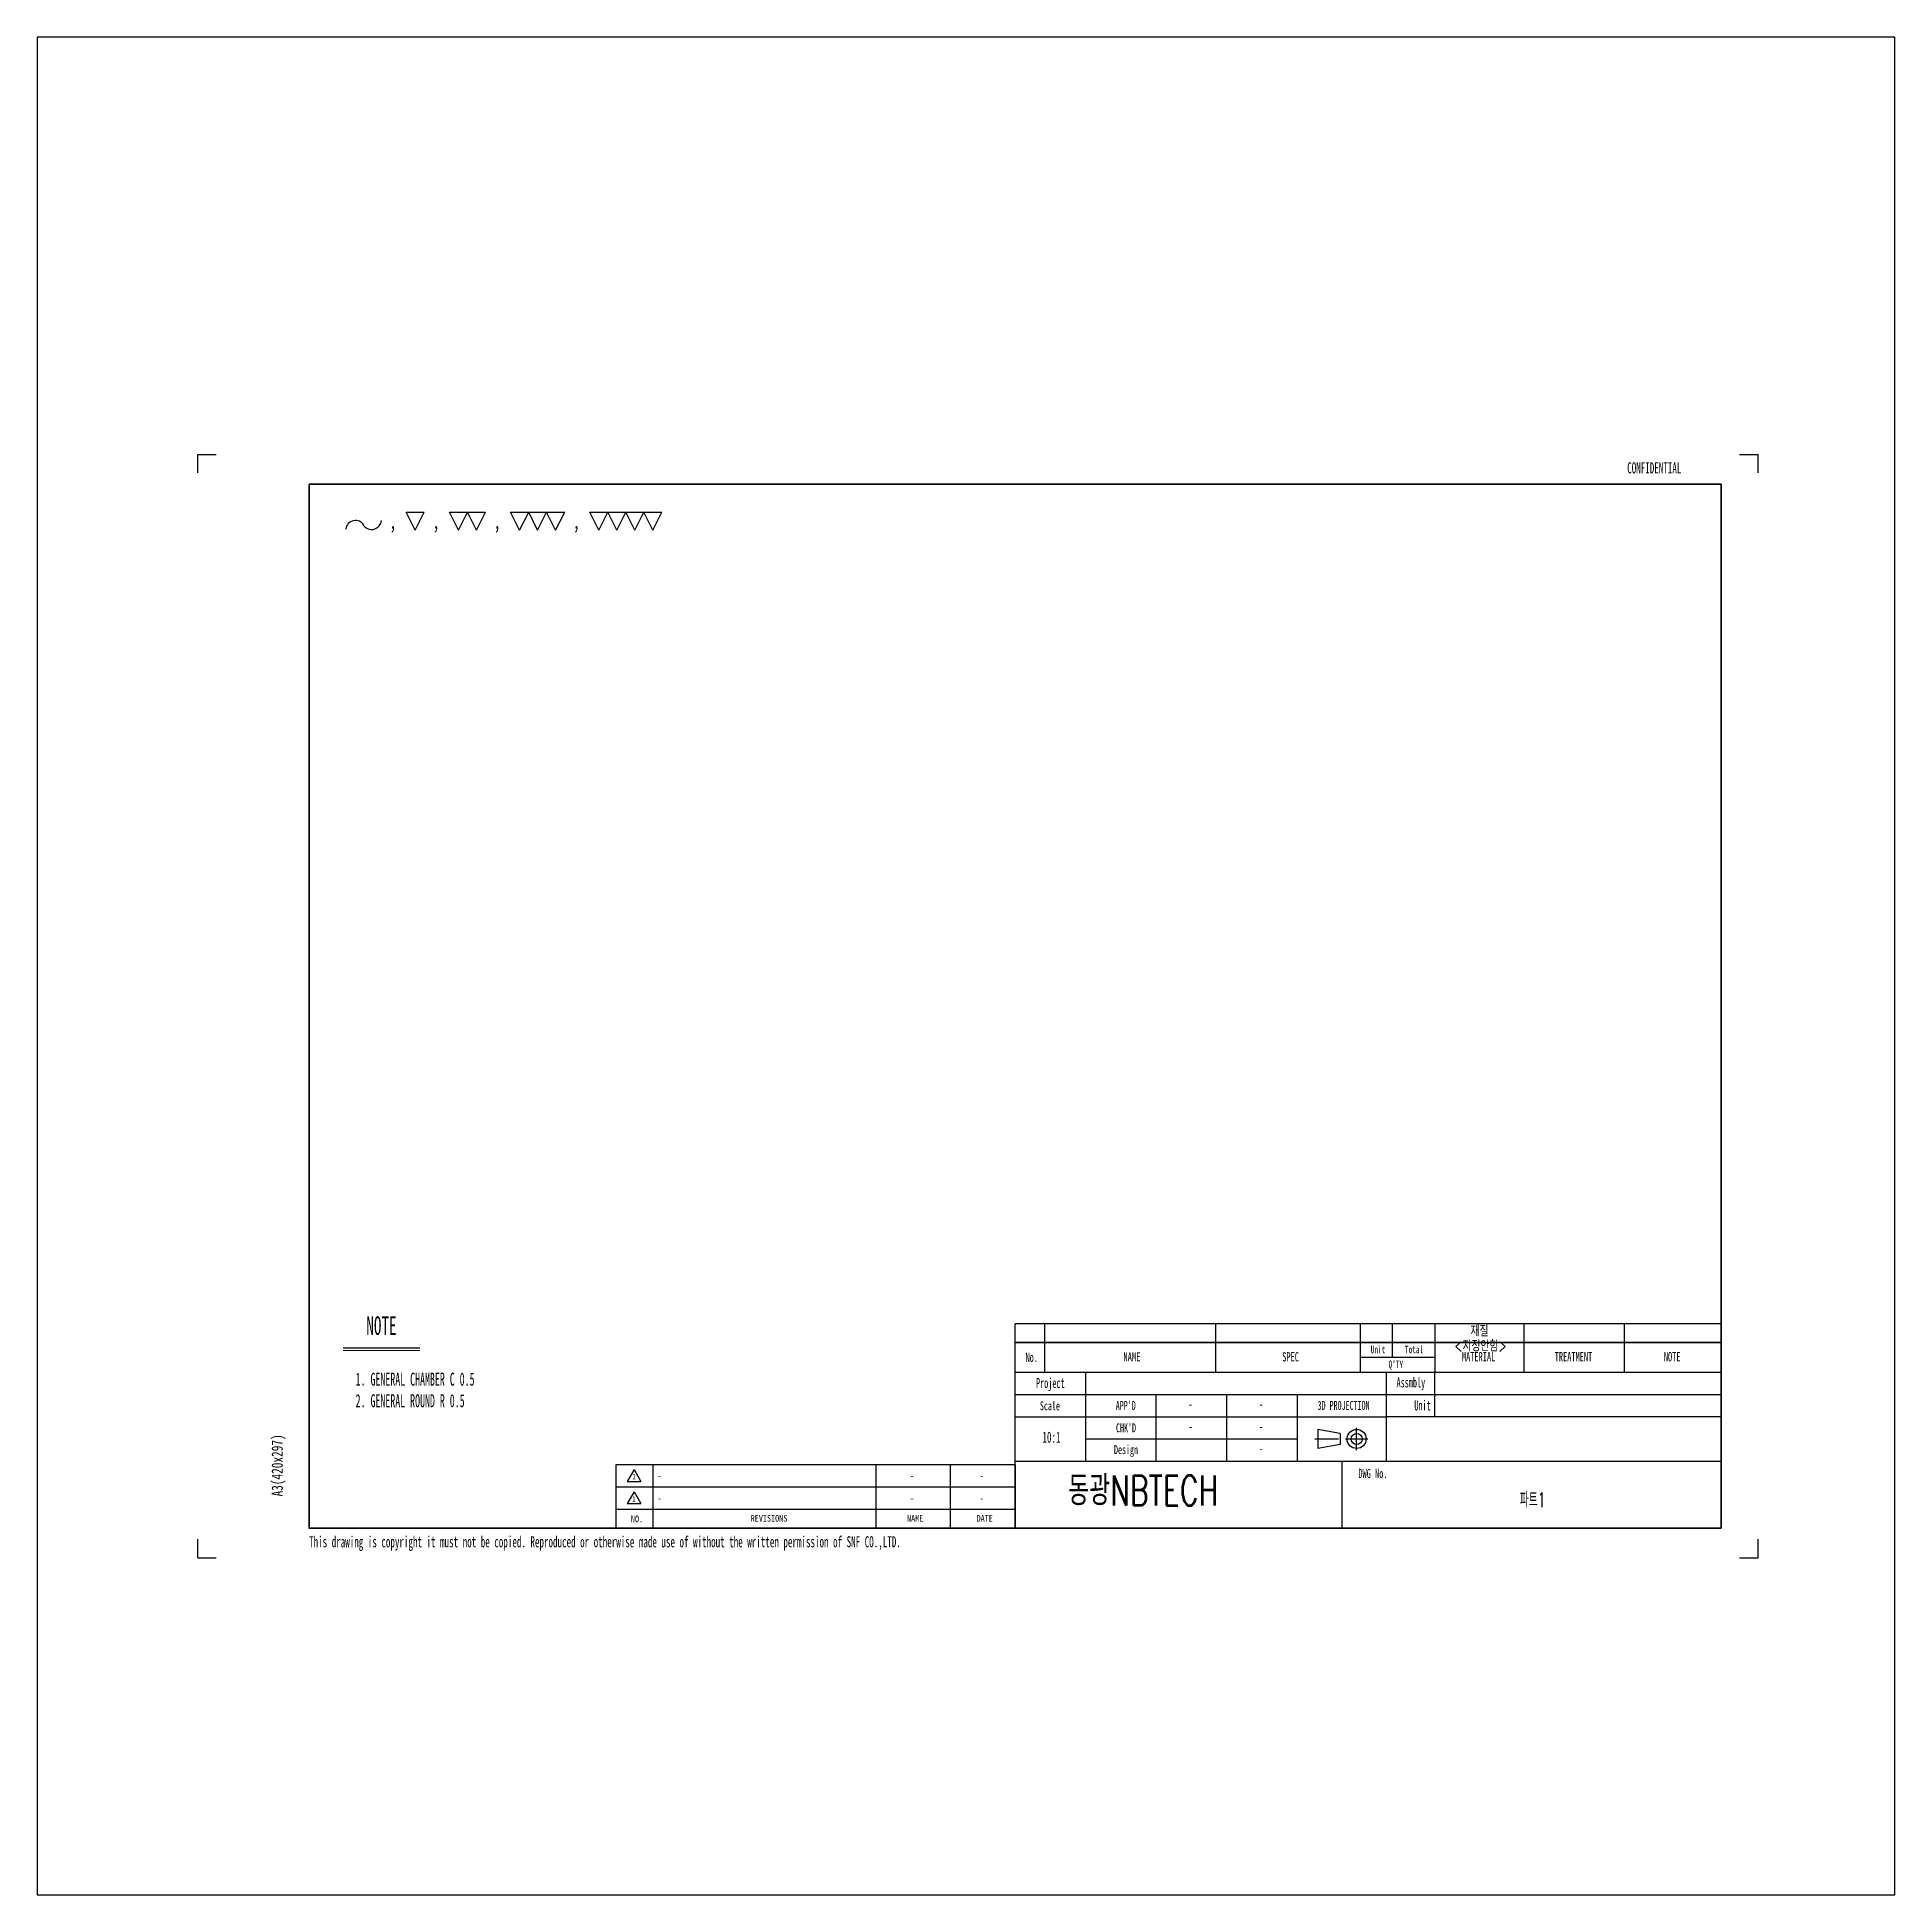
# Model space of a CAD drawing. Header units: millimetres. Extents: x -4.3 to 45.7, y -9.1 to 40.9.
import ezdxf

# ---------------------------------------------------------------- set-up
doc = ezdxf.new("R2010")
doc.units = ezdxf.units.MM
doc.header["$LTSCALE"] = 0.1
doc.linetypes.add('CENTER', pattern=[10.16, 6.35, -1.27, 1.27, -1.27])
for name, color, linetype in [('3', 3, 'Continuous'), ('4-1', 2, 'Continuous'), ('SLD-0', 7, 'Continuous')]:
    doc.layers.add(name, color=color, linetype=linetype)
doc.styles.add('SLDTEXTSTYLE0', font='TXT', dxfattribs={"width": 0.744681})
doc.styles.add('SLDTEXTSTYLE1', font='TXT', dxfattribs={"width": 0.7, "bigfont": 'bigfont'})
doc.styles.add('SLDTEXTSTYLE2', font='TXT', dxfattribs={"width": 0.6})
doc.styles.add('SLDTEXTSTYLE3', font='TXT', dxfattribs={"width": 0.675})
doc.styles.add('SLDTEXTSTYLE4', font='TXT', dxfattribs={"width": 0.56})
doc.styles.add('SLDTEXTSTYLE5', font='TXT', dxfattribs={"width": 0.595745})
doc.styles.add('SLDTEXTSTYLE6', font='TXT', dxfattribs={"width": 0.595745, "bigfont": 'bigfont'})
doc.styles.add('SLDTEXTSTYLE7', font='TXT', dxfattribs={"width": 0.7})

# ---------------------------------------------------------------- blocks, each defined once
blk = doc.blocks.new('SW_NOTE_0')
at = {"layer": '4-1', "color": 0, "insert": (-0.387, 1.232), "char_height": 0.3, "attachment_point": 2, "rotation": 90, "style": 'SLDTEXTSTYLE0'}
blk.add_mtext('A3(420x297)', dxfattribs=at)
blk = doc.blocks.new('SW_NOTE_0_1')
at = {"layer": '4-1', "color": 0, "insert": (0, 1.031), "char_height": 0.8, "attachment_point": 1, "style": 'SLDTEXTSTYLE1'}
blk.add_mtext('동광NBTECH', dxfattribs=at)
blk = doc.blocks.new('SW_NOTE_0_2')
at = {"layer": '4-1', "color": 0, "insert": (0.597, 0.322), "char_height": 0.25, "attachment_point": 2, "style": 'SLDTEXTSTYLE2'}
blk.add_mtext('DWG No.', dxfattribs=at)
blk = doc.blocks.new('SW_NOTE_0_3')
at = {"layer": '4-1', "color": 0, "insert": (0.354, 0.309), "char_height": 0.24, "attachment_point": 2, "style": 'SLDTEXTSTYLE2'}
blk.add_mtext("APP'D", dxfattribs=at)
blk = doc.blocks.new('SW_NOTE_0_4')
at = {"layer": '4-1', "color": 0, "insert": (0.483, 0.348), "char_height": 0.27, "attachment_point": 2, "style": 'SLDTEXTSTYLE2'}
blk.add_mtext('Project', dxfattribs=at)
blk = doc.blocks.new('SW_NOTE_0_5')
at = {"layer": '4-1', "color": 0, "insert": (0.543, 0.348), "char_height": 0.27, "attachment_point": 2, "style": 'SLDTEXTSTYLE2'}
blk.add_mtext('Assmbly', dxfattribs=at)
blk = doc.blocks.new('SW_NOTE_0_6')
at = {"layer": '4-1', "color": 0, "insert": (0.381, 0.309), "char_height": 0.24, "attachment_point": 2, "style": 'SLDTEXTSTYLE2'}
blk.add_mtext("CHK'D", dxfattribs=at)
blk = doc.blocks.new('SW_NOTE_0_7')
at = {"layer": '4-1', "color": 0, "insert": (0.411, 0.309), "char_height": 0.24, "attachment_point": 2, "style": 'SLDTEXTSTYLE2'}
blk.add_mtext('Design', dxfattribs=at)
blk = doc.blocks.new('SW_NOTE_0_8')
at = {"layer": '4-1', "color": 0, "insert": (0.597, 0.322), "char_height": 0.25, "attachment_point": 2, "style": 'SLDTEXTSTYLE2'}
blk.add_mtext('MATERIAL', dxfattribs=at)
blk = doc.blocks.new('SW_NOTE_0_9')
at = {"layer": '4-1', "color": 0, "insert": (0.322, 0.322), "char_height": 0.25, "attachment_point": 2, "style": 'SLDTEXTSTYLE2'}
blk.add_mtext('SPEC', dxfattribs=at)
blk = doc.blocks.new('SW_NOTE_0_10')
at = {"layer": '4-1', "color": 0, "insert": (0.219, 0.322), "char_height": 0.25, "attachment_point": 2, "style": 'SLDTEXTSTYLE2'}
blk.add_mtext('No.', dxfattribs=at)
blk = doc.blocks.new('SW_NOTE_0_11')
at = {"layer": '4-1', "color": 0, "insert": (0.422, 0.322), "char_height": 0.25, "attachment_point": 2, "style": 'SLDTEXTSTYLE3'}
blk.add_mtext('NAME', dxfattribs=at)
blk = doc.blocks.new('SW_NOTE_0_12')
at = {"layer": '4-1', "color": 0, "insert": (0.22, 0.258), "char_height": 0.2, "attachment_point": 2, "style": 'SLDTEXTSTYLE2'}
blk.add_mtext("Q'TY", dxfattribs=at)
blk = doc.blocks.new('SW_NOTE_0_13')
at = {"layer": '4-1', "color": 0, "insert": (0.694, 0.322), "char_height": 0.25, "attachment_point": 2, "style": 'SLDTEXTSTYLE2'}
blk.add_mtext('TREATMENT', dxfattribs=at)
blk = doc.blocks.new('SW_NOTE_0_14')
at = {"layer": '4-1', "color": 0, "insert": (0.341, 0.322), "char_height": 0.25, "attachment_point": 2, "style": 'SLDTEXTSTYLE2'}
blk.add_mtext('NOTE', dxfattribs=at)
blk = doc.blocks.new('SW_NOTE_0_15')
at = {"layer": '4-1', "color": 0, "insert": (0.192, 0.258), "char_height": 0.2, "attachment_point": 2, "style": 'SLDTEXTSTYLE2'}
blk.add_mtext('Unit', dxfattribs=at)
blk = doc.blocks.new('SW_NOTE_0_16')
at = {"layer": '4-1', "color": 0, "insert": (0.245, 0.258), "char_height": 0.2, "attachment_point": 2, "style": 'SLDTEXTSTYLE2'}
blk.add_mtext('Total', dxfattribs=at)
blk = doc.blocks.new('SW_NOTE_0_17')
at = {"layer": '4-1', "color": 0, "insert": (0.26, 0.348), "char_height": 0.27, "attachment_point": 2, "style": 'SLDTEXTSTYLE2'}
blk.add_mtext('Unit', dxfattribs=at)
blk = doc.blocks.new('SW_NOTE_0_18')
at = {"layer": '4-1', "color": 0, "insert": (0.339, 0.309), "char_height": 0.24, "attachment_point": 2, "style": 'SLDTEXTSTYLE2'}
blk.add_mtext('Scale', dxfattribs=at)
blk = doc.blocks.new('SW_NOTE_0_19')
at = {"layer": '4-1', "color": 0, "insert": (0.703, 0.232), "char_height": 0.18, "attachment_point": 2, "style": 'SLDTEXTSTYLE0'}
blk.add_mtext('REVISIONS', dxfattribs=at)
blk = doc.blocks.new('SW_NOTE_0_20')
at = {"layer": '4-1', "color": 0, "insert": (0.227, 0.232), "char_height": 0.18, "attachment_point": 2, "style": 'SLDTEXTSTYLE0'}
blk.add_mtext('NO.', dxfattribs=at)
blk = doc.blocks.new('SW_NOTE_0_21')
at = {"layer": '4-1', "color": 0, "insert": (0.371, 0.232), "char_height": 0.18, "attachment_point": 2, "style": 'SLDTEXTSTYLE0'}
blk.add_mtext('NAME', dxfattribs=at)
blk = doc.blocks.new('SW_NOTE_0_22')
at = {"layer": '4-1', "color": 0, "insert": (0.344, 0.232), "char_height": 0.18, "attachment_point": 2, "style": 'SLDTEXTSTYLE0'}
blk.add_mtext('DATE', dxfattribs=at)
blk = doc.blocks.new('SW_NOTE_0_23')
at = {"layer": '4-1', "color": 0, "insert": (0.981, 0.309), "char_height": 0.24, "attachment_point": 2, "style": 'SLDTEXTSTYLE2'}
blk.add_mtext('3D PROJECTION', dxfattribs=at)
blk = doc.blocks.new('A$C547C11EC_')
for p, q in [((-8.8, 0), (-8.8, 5.5)), ((10.2, 5.5), (-8.8, 5.5)), ((10.2, 5.5), (10.2, 4.2)), ((-8.8, 5), (10.2, 5)), ((10.2, 5), (-8.8, 5)), ((-8.8, 4.2), (10.2, 4.2)), ((-8.8, 4.2), (10.2, 4.2)), ((-6.9, 3.6), (-6.9, 4.2)), ((1.2, 3.6), (1.2, 4.2)), ((10.2, 4.2), (10.2, 0)), ((-8.8, 3.6), (1.2, 3.6)), ((1.2, 1.8), (1.2, 3.6)), ((10.2, 3), (1.2, 3)), ((-0.652, 2.656), (-0.652, 2.144)), ((-0.052, 2.55), (-0.652, 2.656)), ((-0.052, 2.55), (-0.052, 2.25)), ((-0.052, 2.25), (-0.652, 2.144)), ((-8.8, 1.8), (10.2, 1.8)), ((-8.8, 1.7), (-8.8, 0)), ((0, 0), (0, 1.8)), ((-19.55, 0), (-8.8, 0)), ((10.2, 0), (-8.8, 0))]:
    blk.add_line(p, q)
at = {"color": 3, "linetype": 'Continuous', "true_color": 0x00ff00}
for p, q in [((-3.4, 4.2), (-3.4, 5.5)), ((0.5, 4.2), (0.5, 5.5)), ((1.35, 5.5), (1.35, 4.6)), ((2.5, 5.5), (2.5, 4.2)), ((4.9, 4.2), (4.9, 5.5)), ((7.6, 4.2), (7.6, 5.5)), ((0.5, 4.6), (2.5, 4.6)), ((2.5, 3), (2.5, 4.2)), ((-6.9, 1.8), (-6.9, 3.6)), ((-5, 1.8), (-5, 3.6)), ((-1.2, 1.8), (-1.2, 3.6)), ((1.2, 3.6), (10.2, 3.6)), ((-8.8, 0.5), (-19.55, 0.5))]:
    blk.add_line(p, q, dxfattribs=at)
at = {"color": 251, "true_color": 0x6a6a6a}
for p, q in [((-3.1, 1.8), (-3.1, 3.6)), ((-8.8, 3), (1.2, 3)), ((-6.9, 2.4), (-1.2, 2.4)), ((-8.8, 1.7), (-19.55, 1.7)), ((-18.55, 1.7), (-18.55, 0)), ((-12.55, 1.7), (-12.55, 0)), ((-10.55, 1.7), (-10.55, 0)), ((-8.8, 1.1), (-19.55, 1.1))]:
    blk.add_line(p, q, dxfattribs=at)
at = {"color": 1, "linetype": 'CENTER'}
for p, q in [((0.393, 2.1), (0.393, 2.7)), ((-0.728, 2.4), (0.005, 2.4)), ((0.092, 2.4), (0.693, 2.4))]:
    blk.add_line(p, q, dxfattribs=at)
at = {"color": 7}
blk.add_line((-19.55, 1.7), (-19.55, 0), dxfattribs=at)
blk.add_circle((0.393, 2.4), 0.256)
at = {"color": 251, "true_color": 0x6a6a6a}
blk.add_circle((0.393, 2.4), 0.15, dxfattribs=at)
at = {"layer": '3', "color": 3, "linetype": 'Continuous', "true_color": 0x00ff00}
blk.add_line((-8, 4.2), (-8, 5.5), dxfattribs=at)
at = {"layer": '4-1'}
for name, p in [('SW_NOTE_0_10', (-8.57, 4.402)), ('SW_NOTE_0_11', (-6.077, 4.414)), ('SW_NOTE_0_9', (-1.707, 4.415)), ('SW_NOTE_0_15', (0.776, 4.651)), ('SW_NOTE_0_12', (1.228, 4.254)), ('SW_NOTE_0_16', (1.693, 4.651)), ('SW_NOTE_0_8', (3.078, 4.419)), ('SW_NOTE_0_13', (5.535, 4.419)), ('SW_NOTE_0_14', (8.545, 4.419)), ('SW_NOTE_0_4', (-8.335, 3.694)), ('SW_NOTE_0_5', (1.309, 3.71)), ('SW_NOTE_0_18', (-8.201, 3.104)), ('SW_NOTE_0_3', (-6.175, 3.112)), ('SW_NOTE_0_23', (-0.94, 3.115)), ('SW_NOTE_0_17', (1.905, 3.091)), ('SW_NOTE_0_6', (-6.196, 2.512)), ('SW_NOTE_0_7', (-6.226, 1.925)), ('SW_NOTE_0_2', (0.235, 1.275)), ('SW_NOTE_0_20', (-19.203, 0.109)), ('SW_NOTE_0_19', (-16.126, 0.124)), ('SW_NOTE_0_21', (-11.86, 0.124)), ('SW_NOTE_0_22', (-9.962, 0.124))]:
    blk.add_blockref(name, p, dxfattribs=at)
blk = doc.blocks.new('A$C0C890E57')
at = {"color": 150, "linetype": 'Continuous', "true_color": 0x0080ff}
for p, q in [((-41.5, -0.5), (-41.5, 0)), ((-41.5, 0), (-41, 0)), ((0, 0), (0.5, 0)), ((0.5, -0.5), (0.5, 0)), ((-41.5, -29.7), (-41.5, -29.2)), ((0.5, -29.7), (0.5, -29.2)), ((-41.5, -29.7), (-41, -29.7)), ((0, -29.7), (0.5, -29.7))]:
    blk.add_line(p, q, dxfattribs=at)
at = {"lineweight": 35}
for p, q in [((-0.5, -0.8), (-38.5, -0.801)), ((-38.5, -0.801), (-38.5, -28.906)), ((-0.5, -28.9), (-0.5, -0.8)), ((-38.5, -28.9), (-0.5, -28.9))]:
    blk.add_line(p, q, dxfattribs=at)
at = {"color": 2, "linetype": 'Continuous', "true_color": 0xffff00}
blk.add_line((-38.5, -28.901), (-14, -28.901), dxfattribs=at)
at = {"color": 7, "linetype": 'Continuous'}
blk.add_blockref('A$C547C11EC_', (-10.7, -28.9), dxfattribs=at)
at = {"layer": '4-1'}
for name, p in [('SW_NOTE_0', (-39.124, -28.443)), ('SW_NOTE_0_1', (-18.073, -28.518))]:
    blk.add_blockref(name, p, dxfattribs=at)
blk = doc.blocks.new('SW_NOTE_0_24')
at = {"layer": '4-1', "color": 0, "char_height": 0.35, "attachment_point": 1, "style": 'SLDTEXTSTYLE4'}
for s, insert in [('1. GENERAL CHAMBER C 0.5', (0, 0.451)), ('2. GENERAL ROUND R 0.5', (0, -0.13))]:
    blk.add_mtext(s, dxfattribs=dict(at, insert=insert))
blk = doc.blocks.new('SW_NOTE_0_25')
at = {"layer": '4-1', "color": 0, "char_height": 0.3, "attachment_point": 2, "style": 'SLDTEXTSTYLE1'}
for s, insert in [('<지정안함>', (0.38, -0.013)), ('재질', (0.356, 0.387))]:
    blk.add_mtext(s, dxfattribs=dict(at, insert=insert))
blk = doc.blocks.new('SW_NOTE_0_26')
at = {"layer": '4-1', "color": 0}
for p, q in [((0.863, 0.08), (0.621, 0.564)), ((0.621, 0.564), (1.105, 0.564)), ((0.863, 0.08), (1.105, 0.564)), ((2.025, 0.08), (1.783, 0.564)), ((1.783, 0.564), (2.267, 0.564)), ((2.025, 0.08), (2.267, 0.564)), ((2.51, 0.08), (2.267, 0.564)), ((2.267, 0.564), (2.752, 0.564)), ((2.51, 0.08), (2.752, 0.564)), ((3.671, 0.08), (3.429, 0.564)), ((3.429, 0.564), (3.914, 0.564)), ((3.671, 0.08), (3.914, 0.564)), ((4.156, 0.08), (3.914, 0.564)), ((3.914, 0.564), (4.398, 0.564)), ((4.156, 0.08), (4.398, 0.564)), ((4.64, 0.08), (4.398, 0.564)), ((4.398, 0.564), (4.883, 0.564)), ((4.64, 0.08), (4.883, 0.564)), ((5.802, 0.08), (5.56, 0.564)), ((5.56, 0.564), (6.045, 0.564)), ((5.802, 0.08), (6.045, 0.564)), ((6.287, 0.08), (6.045, 0.564)), ((6.045, 0.564), (6.529, 0.564)), ((6.287, 0.08), (6.529, 0.564)), ((6.771, 0.08), (6.529, 0.564)), ((6.529, 0.564), (7.014, 0.564)), ((6.771, 0.08), (7.014, 0.564)), ((7.256, 0.08), (7.014, 0.564)), ((7.014, 0.564), (7.498, 0.564)), ((7.256, 0.08), (7.498, 0.564))]:
    blk.add_line(p, q, dxfattribs=at)
for centre, radius, start, end in [((-0.747, 0.08), 0.263, 31.2184, 172.5868), ((-0.315, 0.371), 0.268, 216.6561, 353.7742)]:
    blk.add_arc(centre, radius, start, end, dxfattribs=at)
at = {"layer": '4-1', "color": 0, "char_height": 0.423, "attachment_point": 1, "style": 'SLDTEXTSTYLE7'}
for insert in [(0.159, 0.546), (1.321, 0.546), (2.967, 0.546), (5.098, 0.546)]:
    blk.add_mtext(',', dxfattribs=dict(at, insert=insert))

msp = doc.modelspace()

# ---------------------------------------------------------------- linework, layer by layer
at = {"color": 4, "true_color": 0x00ffff}
for p, q in [((3.921, 5.651), (5.986, 5.651)), ((11.568, 2.06), (11.937, 2.06))]:
    msp.add_line(p, q, dxfattribs=at)
at = {"color": 179, "linetype": 'Continuous', "lineweight": 18, "true_color": 0x212142}
msp.add_line((3.921, 5.581), (5.986, 5.581), dxfattribs=at)
at = {"color": 4, "linetype": 'Continuous', "true_color": 0x00ffff}
for p, q in [((11.752, 2.38), (11.568, 2.06)), ((11.752, 2.38), (11.937, 2.06)), ((11.752, 1.78), (11.568, 1.46)), ((11.752, 1.78), (11.937, 1.46)), ((11.568, 1.46), (11.937, 1.46))]:
    msp.add_line(p, q, dxfattribs=at)
at = {"layer": 'SLD-0'}
for p, q in [((-4.314, 40.93), (-4.314, -9.07)), ((45.686, 40.93), (-4.314, 40.93)), ((45.686, -9.07), (45.686, 40.93)), ((-4.314, -9.07), (45.686, -9.07))]:
    msp.add_line(p, q, dxfattribs=at)

# ---------------------------------------------------------------- block references
at = {"color": 7, "linetype": 'Continuous'}
msp.add_blockref('A$C0C890E57', (41.507, 29.7), dxfattribs=at)
at = {"layer": '4-1'}
for name, p in [('SW_NOTE_0_26', (5.001, 27.578)), ('SW_NOTE_0_25', (34.151, 5.871)), ('SW_NOTE_0_24', (4.258, 4.534))]:
    msp.add_blockref(name, p, dxfattribs=at)

# ---------------------------------------------------------------- texts
for s, insert, char_height, attachment_point, style in [('CONFIDENTIAL', (38.482, 29.488), 0.3, 1, 'SLDTEXTSTYLE5'), ('NOTE', (4.952, 6.501), 0.5, 2, 'SLDTEXTSTYLE5'), ('-', (26.728, 4.259), 0.24, 2, 'SLDTEXTSTYLE5'), ('-', (28.628, 4.259), 0.24, 2, 'SLDTEXTSTYLE5'), ('-', (26.728, 3.659), 0.24, 2, 'SLDTEXTSTYLE5'), ('-', (28.628, 3.659), 0.24, 2, 'SLDTEXTSTYLE5'), ('10:1', (22.986, 3.398), 0.3, 2, 'SLDTEXTSTYLE5'), ('-', (28.628, 3.059), 0.24, 2, 'SLDTEXTSTYLE5'), ('2', (11.754, 2.257), 0.144, 2, 'SLDTEXTSTYLE0'), ('-', (12.384, 2.333), 0.24, 1, 'SLDTEXTSTYLE5'), ('-', (19.232, 2.333), 0.24, 2, 'SLDTEXTSTYLE5'), ('-', (21.112, 2.333), 0.24, 2, 'SLDTEXTSTYLE5'), ('1', (11.749, 1.657), 0.144, 2, 'SLDTEXTSTYLE0'), ('-', (12.384, 1.733), 0.24, 1, 'SLDTEXTSTYLE5'), ('-', (19.232, 1.733), 0.24, 2, 'SLDTEXTSTYLE5'), ('-', (21.112, 1.733), 0.24, 2, 'SLDTEXTSTYLE5'), ('파트1', (35.936, 1.763), 0.4, 2, 'SLDTEXTSTYLE6'), ('This drawing is copyright it must not be copied. Reproduced or otherwise made use of without the written permission of SNF CO.,LTD.', (3.005, 0.584), 0.3, 1, 'SLDTEXTSTYLE5')]:
    msp.add_mtext(s, dxfattribs=dict(at, insert=insert, char_height=char_height, attachment_point=attachment_point, style=style))

doc.saveas('drawing.dxf')
